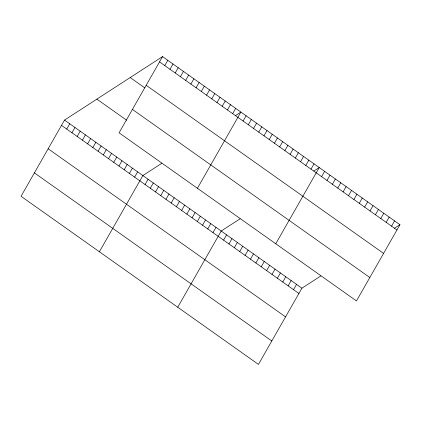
<?xml version="1.0" encoding="UTF-8"?>
<svg xmlns="http://www.w3.org/2000/svg" width="421" height="421" viewBox="0 0 421 421"><rect width="100%" height="100%" fill="white"/><g stroke="black" fill="none" stroke-linecap="round" stroke-linejoin="round"><path stroke-width="0.63" d="M162.548 56.603L119.08 132.82L356.476 300.92L399.95 224.703L162.548 56.603L64.524 120.08L21.05 196.297L258.452 364.397L301.92 288.18L320.791 275.96M66.728 129.063L69.744 123.779M71.954 132.762L74.97 127.479M77.175 136.462L80.19 131.178M82.4 140.161L85.416 134.873M87.621 143.856L90.636 138.572M92.846 147.555L95.856 142.272M98.067 151.255L101.082 145.971M103.292 154.954L106.302 149.665M108.513 158.649L111.528 153.365M164.758 65.587L167.774 60.303M113.733 162.348L116.749 157.065M169.979 69.286L172.994 63.997M118.959 166.048L121.974 160.764M175.204 72.986L178.22 67.697M124.179 169.747L127.195 164.458M180.425 76.68L183.44 71.396M129.405 173.441L132.42 168.158M185.65 80.379L188.666 75.096M134.625 177.141L137.641 171.857M190.871 84.079L193.886 78.79M99.393 251.769L142.866 175.557L161.732 163.337M196.097 87.779L199.112 82.49M145.071 184.54L148.087 179.251M201.317 91.473L204.332 86.189M150.297 188.234L153.307 182.951M206.543 95.172L209.553 89.889M155.517 191.934L158.533 186.65M211.763 98.872L214.778 93.583M160.743 195.633L163.753 190.35M216.989 102.571L219.999 97.283M165.963 199.333L168.979 194.044M222.209 106.266L225.224 100.982M171.184 203.027L174.199 197.744M227.429 109.965L230.445 104.682M176.41 206.727L179.425 201.443M232.655 113.665L235.671 108.376M181.63 210.426L184.645 205.143M197.417 188.292L240.891 112.075L235.502 115.57M186.856 214.126L189.871 208.837M243.101 121.059L246.117 115.775M192.076 217.82L195.091 212.537M248.322 124.758L251.337 119.475M197.302 221.52L200.317 216.236M253.547 128.458L256.563 123.169M202.522 225.219L205.537 219.936M258.768 132.152L261.783 126.868M207.748 228.919L210.763 223.63M263.993 135.851L267.003 130.568M212.968 232.613L215.984 227.329M269.214 139.551L272.229 134.267M177.736 307.241L221.204 231.029L240.075 218.809M274.439 143.251L277.45 137.962M223.572 240.123L226.587 234.839M279.66 146.945L282.675 141.661M228.956 243.933L231.966 238.649M284.88 150.644L287.896 145.361M234.334 247.743L237.349 242.459M290.106 154.344L293.121 149.06M239.717 251.553L242.733 246.269M295.326 158.043L298.342 152.755M245.096 255.363L248.111 250.079M300.552 161.738L303.567 156.454M250.479 259.173L253.495 253.889M305.772 165.437L308.788 160.154M255.857 262.983L258.873 257.699M310.998 169.137L314.013 163.853M261.241 266.793L264.256 261.509M275.76 243.764L319.234 167.547L313.845 171.042M266.619 270.603L269.635 265.319M321.602 176.646L324.617 171.358M272.003 274.413L275.018 269.13M326.98 180.456L329.996 175.168M277.381 278.228L280.397 272.94M332.364 184.266L335.379 178.978M282.765 282.038L285.78 276.75M337.742 188.076L340.757 182.793M288.143 285.848L291.158 280.56M343.126 191.887L346.141 186.603M293.526 289.659L296.542 284.37M348.504 195.697L351.519 190.413M353.887 199.507L356.903 194.223M359.266 203.317L362.281 198.033M364.649 207.127L367.665 201.843M370.033 210.937L373.043 205.653M375.411 214.747L378.426 209.463M380.795 218.557L383.805 213.273M386.173 222.367L389.188 217.083M391.556 226.177L394.566 220.893M394.556 228.193L399.95 224.703M159.538 61.887L396.935 229.987M146.187 85.295L383.584 253.395M130.2 77.553L144.824 87.905M132.431 109.413L369.827 277.513M96.872 99.135L126.642 120.211M64.524 120.08L301.92 288.18M61.508 125.369L298.91 293.469M48.157 148.776L285.559 316.876M34.401 172.889L271.803 340.989"/></g></svg>
